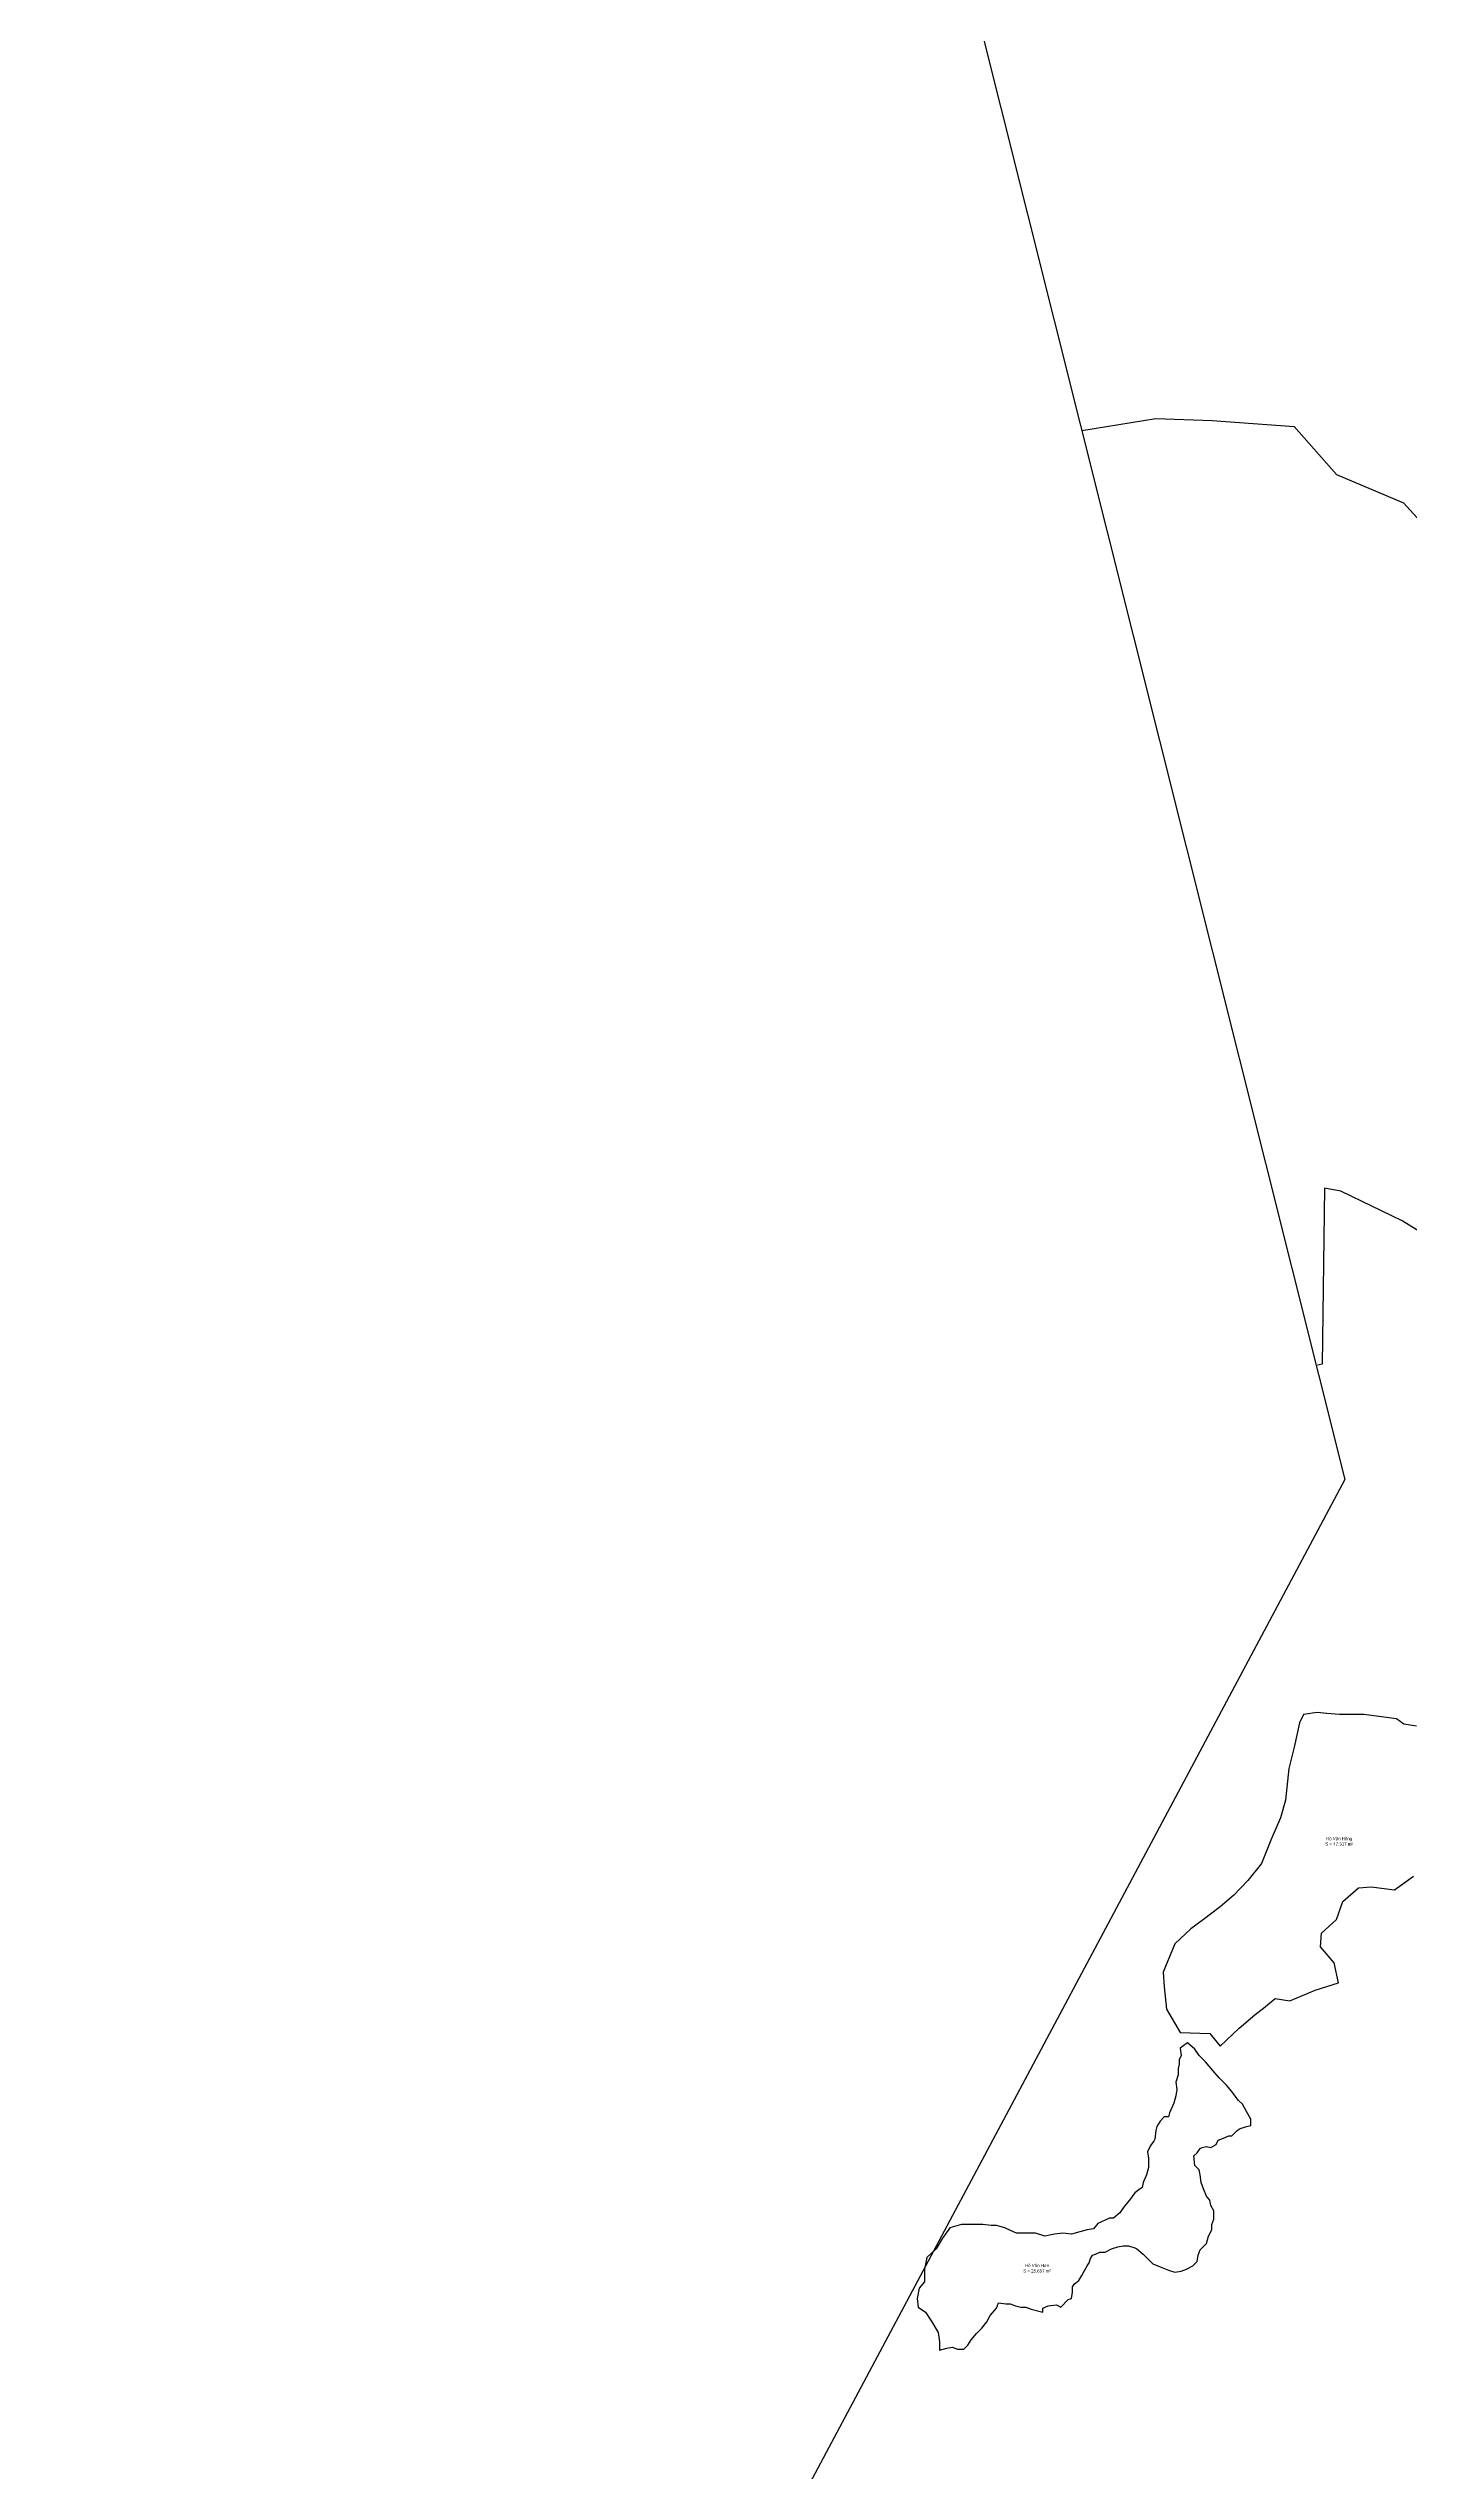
# Model space of a CAD drawing. Extents: x 552101 to 560756, y 1825061 to 1833835.
# Drawn here: x 552101 to 553391, y 1827998 to 1830294 of the extents above; entities that cross this region are included whole.
import ezdxf

# ---------------------------------------------------------------- set-up
doc = ezdxf.new("R2010")
doc.units = 0
for name, color, linetype in [('07', 7, 'Continuous'), ('2', 7, 'Continuous'), ('Xin bien rung', 7, 'Continuous')]:
    doc.layers.add(name, color=color, linetype=linetype)

msp = doc.modelspace()

# ---------------------------------------------------------------- linework, layer by layer
at = {"layer": '07'}
for points in [[(553290.2, 1828715.1), (553286.2, 1828707.1), (553281.2, 1828684.1), (553276.2, 1828664.1), (553273.2, 1828634.1), (553268.2, 1828617.1), (553259.2, 1828596.1), (553250.2, 1828574.1), (553237.2, 1828558), (553224.2, 1828544), (553211.2, 1828533), (553195.2, 1828521), (553183.2, 1828512), (553168.2, 1828498), (553157.2, 1828471), (553158.2, 1828457), (553160.2, 1828436), (553173.2, 1828414), (553201.2, 1828413), (553211.2, 1828401), (553229.2, 1828418), (553237.2, 1828425), (553244.2, 1828431), (553252.2, 1828437), (553263.2, 1828446), (553277.2, 1828444), (553301.2, 1828454), (553323.3, 1828461), (553319.3, 1828480), (553306.2, 1828495), (553307.2, 1828508), (553321.3, 1828521), (553327.3, 1828538), (553342.3, 1828551), (553354.3, 1828552), (553376.3, 1828549), (553394.3, 1828562.1)], [(553397.3, 1828704.1), (553385.3, 1828706.1), (553378.3, 1828711.1), (553347.3, 1828715.1), (553339.3, 1828715.1), (553324.3, 1828715.1), (553312.2, 1828716.1), (553303.2, 1828717.1), (553290.2, 1828715.1)]]:
    msp.add_lwpolyline(points, dxfattribs=at)
msp.add_lwpolyline([(553148.2, 1828310.9), (553145.2, 1828306.9), (553142.2, 1828300.9), (553143.2, 1828294.9), (553143.2, 1828285.9), (553141.2, 1828278.9), (553138.2, 1828271.9), (553137.2, 1828266.9), (553134.1, 1828264.9), (553130.1, 1828261.9), (553125.1, 1828254.9), (553120.1, 1828248.9), (553116.1, 1828242.9), (553110.1, 1828237.9), (553106.1, 1828237.9), (553095.1, 1828232.9), (553091.1, 1828227.9), (553085.1, 1828226.9), (553078.1, 1828224.9), (553070.1, 1828222.9), (553062.1, 1828223.9), (553054.1, 1828222.9), (553045.1, 1828220.9), (553036.1, 1828223.9), (553027.1, 1828223.9), (553018.1, 1828223.9), (553013.1, 1828225.9), (553007.1, 1828228.9), (552999.1, 1828230.9), (552994.1, 1828230.9), (552986.1, 1828231.9), (552978.1, 1828231.9), (552966.1, 1828231.9), (552955, 1828228.9), (552948, 1828218.9), (552942, 1828208.9), (552933, 1828200.8), (552931, 1828189.8), (552931, 1828177.8), (552926, 1828171.8), (552924, 1828161.8), (552925, 1828153.8), (552932, 1828148.8), (552938, 1828139.8), (552944, 1828129.8), (552945, 1828120.8), (552945, 1828112.8), (552952, 1828114.8), (552957, 1828115.8), (552962.1, 1828113.8), (552968.1, 1828113.8), (552972.1, 1828117.8), (552975.1, 1828122.8), (552980.1, 1828128.8), (552985.1, 1828133.8), (552990.1, 1828139.8), (552993.1, 1828145.8), (552999.1, 1828152.8), (553001.1, 1828157.8), (553008.1, 1828156.8), (553012.1, 1828156.8), (553017.1, 1828154.8), (553022.1, 1828153.8), (553027.1, 1828153.8), (553032.1, 1828151.8), (553043.1, 1828148.8), (553043.1, 1828152.8), (553048.1, 1828154.8), (553056.1, 1828155.8), (553060.1, 1828153.8), (553067.1, 1828160.8), (553070.1, 1828161.8), (553071.1, 1828167.8), (553071.1, 1828172.8), (553073.1, 1828175.8), (553077.1, 1828178.8), (553080.1, 1828183.8), (553082.1, 1828187.8), (553085.1, 1828192.8), (553087.1, 1828195.8), (553088.1, 1828199.8), (553090.1, 1828202.8), (553093.1, 1828203.9), (553097.1, 1828205.9), (553102.1, 1828205.9), (553108.1, 1828208.9), (553114.1, 1828210.9), (553119.1, 1828211.9), (553124.1, 1828211.9), (553130.1, 1828209.9), (553132.1, 1828208.9), (553138.2, 1828203.9), (553143.2, 1828198.8), (553147.2, 1828194.8), (553154.2, 1828191.8), (553162.2, 1828188.8), (553168.2, 1828186.8), (553174.2, 1828187.8), (553179.2, 1828189.8), (553185.2, 1828192.8), (553189.2, 1828196.8), (553190.2, 1828202.8), (553192.2, 1828207.9), (553198.2, 1828213.9), (553200.2, 1828220.9), (553203.2, 1828226.9), (553203.2, 1828231.9), (553205.2, 1828236.9), (553205.2, 1828244.9), (553202.2, 1828249.9), (553201.2, 1828254.9), (553198.2, 1828258.9), (553195.2, 1828265.9), (553193.2, 1828271.9), (553192.2, 1828278.9), (553191.2, 1828283.9), (553187.2, 1828287.9), (553186.2, 1828296.9), (553189.2, 1828299.9), (553192.2, 1828303.9), (553194.2, 1828304.9), (553198.2, 1828305.9), (553202.2, 1828304.9), (553207.2, 1828307.9), (553209.2, 1828311.9), (553214.2, 1828313.9), (553219.2, 1828315.9), (553222.2, 1828315.9), (553227.2, 1828320.9), (553230.2, 1828322.9), (553233.2, 1828323.9), (553236.2, 1828324.9), (553240.2, 1828325.9), (553240.2, 1828331.9), (553236.2, 1828338.9), (553232.2, 1828345.9), (553228.2, 1828349.9), (553222.2, 1828357.9), (553217.2, 1828363.9), (553210.2, 1828370.9), (553204.2, 1828377.9), (553197.2, 1828386), (553191.2, 1828392), (553187.2, 1828398), (553180.2, 1828404), (553173.2, 1828399), (553174.2, 1828392), (553172.2, 1828388), (553172.2, 1828384), (553171.2, 1828379.9), (553171.2, 1828373.9), (553169.2, 1828366.9), (553170.2, 1828359.9), (553169.2, 1828353.9), (553167.2, 1828346.9), (553163.2, 1828337.9), (553162.2, 1828333.9), (553158.2, 1828333.9), (553154.2, 1828329.9), (553154.2, 1828329.9), (553151.2, 1828324.9), (553150.2, 1828320.9), (553149.2, 1828312.9)], close=True, dxfattribs=at)
at = {"layer": '2'}
for points in [[(553080, 1829931.6), (553150.3, 1829943.1), (553203.5, 1829941.1), (553281.4, 1829935.4), (553321.3, 1829889.8), (553385, 1829863.2), (553420.2, 1829824.3)], [(553434.2, 1829151.7), (553383.7, 1829182.8), (553325.4, 1829210.9), (553310.1, 1829213.9), (553307.8, 1829047.2), (553302.2, 1829045.8)]]:
    msp.add_lwpolyline(points, dxfattribs=at)
at = {"layer": 'Xin bien rung'}
msp.add_lwpolyline([(556492.3, 1826044.4), (556957.8, 1829142.7), (559462, 1828846.8), (560756.2, 1831676.1), (557556.4, 1831717.5), (556918.6, 1831214.4), (554776.3, 1832652.6), (554203.6, 1832764.1), (553732.4, 1832468.4), (553113.9, 1832536.6), (552937.9, 1833331.2), (552100.7, 1833835), (553329.4, 1828937.7), (552776.5, 1827901.1)], dxfattribs=at)

# ---------------------------------------------------------------- texts
at = {"layer": '07'}
for s, height, p in [('S = 47.317 m²', 3.002, (553310.8, 1828591)), ('Hồ Văn Hồng', 3.002, (553311.4, 1828596)), ('S = 25.657 m²', 3.002, (553024.5, 1828186.5)), ('Hồ Văn Hơn', 3, (553026.1, 1828191.6))]:
    msp.add_text(s, height=height, dxfattribs=at).set_placement(p)

doc.saveas('drawing.dxf')
